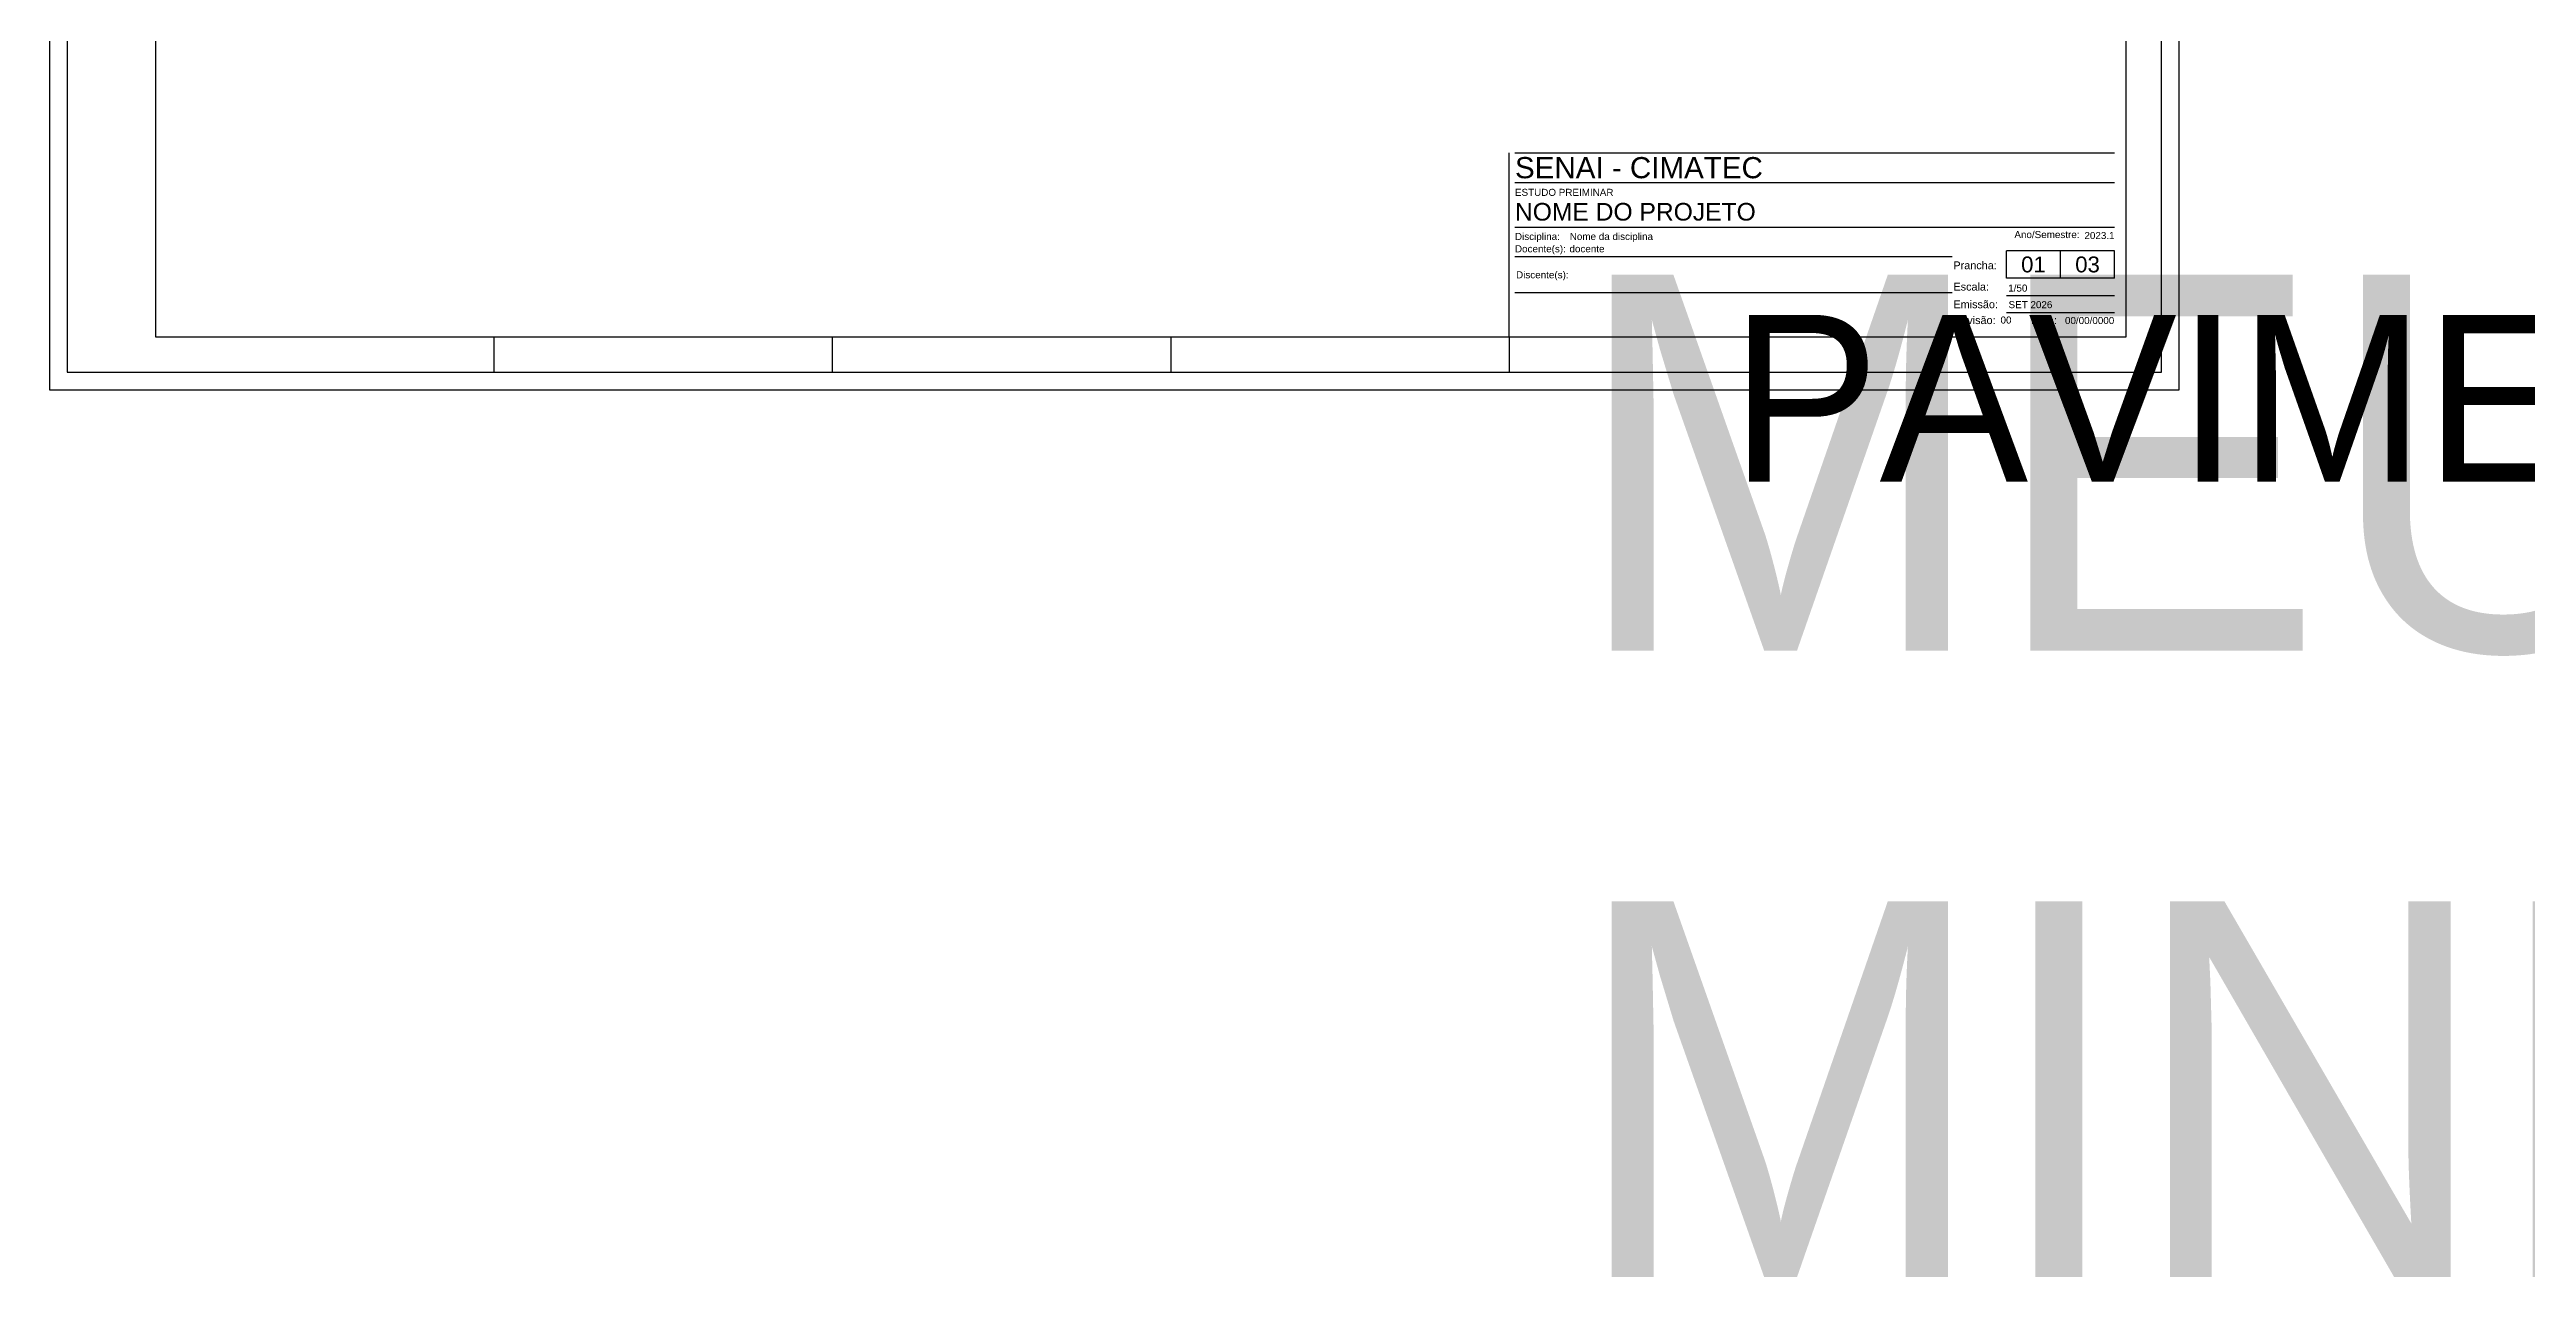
# Model space of a CAD drawing. Header units: metres. Extents: x 47359 to 47486, y 23351 to 23441.
# Drawn here: x 47358.92 to 47394.04, y 23350.64 to 23368.12 of the extents above; entities that cross this region are included whole.
import ezdxf
from ezdxf.enums import TextEntityAlignment as Align

# ---------------------------------------------------------------- set-up
doc = ezdxf.new("R2018")
doc.units = ezdxf.units.M
doc.header["$LTSCALE"] = 0.25
doc.layers.add('0_MRG_AUX', color=7, linetype='Continuous', true_color=0xecbcd1, plot=False)
doc.layers.add('CAR_0', color=7, linetype='Continuous', true_color=0xff6b00, plot=False)
for name, color, linetype in [('ARQ_METAL CT', 2, 'Continuous'), ('CAR_LINHAS_CINZA', 8, 'Continuous'), ('CAR_LINHAS_DESTAQUE', 3, 'Continuous'), ('CAR_TEXTO_CINZA', 8, 'Continuous'), ('CAR_TEXTO_PRETO', 1, 'Continuous'), ('MRG_EXTERNA', 1, 'Continuous'), ('MRG_INTERNA', 2, 'Continuous')]:
    doc.layers.add(name, color=color, linetype=linetype)
doc.styles.add('Arial', font='arial.ttf')
doc.styles.get("Standard").update_dxf_attribs({"font": 'arial.ttf'})

# ---------------------------------------------------------------- blocks, each defined once
blk = doc.blocks.new('FORMATO_A2mmD')
at = {"layer": '0_MRG_AUX'}
blk.add_lwpolyline([(5, -5), (5, 425), (-599, 425), (-599, -5)], close=True, dxfattribs=at)
at = {"layer": 'MRG_EXTERNA'}
blk.add_lwpolyline([(0, 0), (0, 420), (-594, 420), (-594, 0)], close=True, dxfattribs=at)
at = {"layer": 'MRG_INTERNA'}
for p, q in [((-473, 410), (-473, 420)), ((-377, 410), (-377, 420)), ((-377, 410), (-377, 420)), ((-281, 410), (-281, 420)), ((-185, 410), (-185, 420)), ((-185, 410), (-185, 420)), ((-569, 297), (-594, 297)), ((-10, 297), (0, 297)), ((-473, 10), (-473, 0)), ((-377, 10), (-377, 0)), ((-377, 10), (-377, 0)), ((-281, 10), (-281, 0)), ((-185, 10), (-185, 0)), ((-185, 10), (-185, 0))]:
    blk.add_line(p, q, dxfattribs=at)
blk.add_lwpolyline([(-569, 410), (-569, 10), (-10, 10), (-10, 410)], close=True, dxfattribs=at)
blk = doc.blocks.new('carimbo')
at = {"layer": 'CAR_0'}
for p, q in [((-0.175, 0), (-0.175, 0.05225)), ((0, 0), (0, 0.05225)), ((-0.175, 0), (0, 0))]:
    blk.add_line(p, q, dxfattribs=at)
at = {"layer": 'CAR_LINHAS_CINZA'}
for p, q in [((-0.17336, 0.05225), (-0.00329, 0.05225)), ((-0.17336, 0.04375), (-0.00329, 0.04375)), ((-0.00329, 0.031), (-0.17336, 0.031)), ((-0.04936, 0.02275), (-0.17336, 0.02275)), ((-0.04936, 0.0125), (-0.17336, 0.0125))]:
    blk.add_line(p, q, dxfattribs=at)
at = {"layer": 'CAR_LINHAS_DESTAQUE'}
for p, q in [((-0.00329, 0.02443), (-0.03396, 0.02443)), ((-0.03396, 0.01665), (-0.03396, 0.02443)), ((-0.01862, 0.01665), (-0.01862, 0.02443)), ((-0.00329, 0.01665), (-0.00329, 0.02443)), ((-0.00329, 0.01665), (-0.03396, 0.01665))]:
    blk.add_line(p, q, dxfattribs=at)
at = {"layer": 'CAR_TEXTO_CINZA'}
for p, q in [((-0.00329, 0.01165), (-0.03396, 0.01165)), ((-0.00329, 0.00685), (-0.03396, 0.00685))]:
    blk.add_line(p, q, dxfattribs=at)
at = {"layer": 'CAR_TEXTO_CINZA', "style": 'Arial'}
for s, height, p in [('Disciplina:', 0.002, (-0.17336, 0.0275)), ('Ano/Semestre:', 0.002, (-0.03171, 0.02803)), ('Docente(s):', 0.002, (-0.17336, 0.024)), ('Prancha: ', 0.0022, (-0.049, 0.01921)), ('Escala:', 0.0022, (-0.049, 0.01315)), ('Emissão:', 0.0022, (-0.049, 0.00815)), ('Revisão: ', 0.0022, (-0.049, 0.00365)), ('Data:', 0.0022, (-0.02701, 0.00365))]:
    blk.add_text(s, height=height, dxfattribs=at).set_placement(p)
blk.add_text('Discente(s):', height=0.002, dxfattribs=at).set_placement((-0.17305, 0.01762), align=Align.MIDDLE_LEFT)
at = {"layer": 'CAR_TEXTO_CINZA', "style": 'Arial', "flags": 8}
blk.add_attdef('FASE', (-0.17336, 0.04), '', height=0.002, dxfattribs=at)
blk.add_attdef('A/S', text='', height=0.002, dxfattribs=at).set_placement((-0.00329, 0.02776), align=Align.RIGHT)
at = {"layer": 'CAR_TEXTO_PRETO', "lineweight": 30, "flags": 104}
blk.add_attdef('TITULO_01', text='', height=0.003, dxfattribs=at).set_placement((-0.11218, 0.00625), align=Align.MIDDLE_CENTER)
at = {"layer": 'CAR_TEXTO_PRETO', "linetype": 'Continuous', "style": 'Arial', "flags": 8}
for tag, p, height in [('IES-CURSO', (-0.17336, 0.045), 0.006), ('NOME', (-0.17336, 0.033), 0.005)]:
    blk.add_attdef(tag, p, '', height=height, dxfattribs=at)
at = {"layer": 'CAR_TEXTO_PRETO', "style": 'Arial', "flags": 8}
for tag, p in [('DISCIPLINA', (-0.15782, 0.0275)), ('DOCENTE', (-0.15788, 0.024)), ('DATAEMISSÃO', (-0.03335, 0.00815)), ('REVN', (-0.03563, 0.00379))]:
    blk.add_attdef(tag, p, '', height=0.002, dxfattribs=at)
for tag, p in [('NUM', (-0.02629, 0.02054)), ('TOT', (-0.01095, 0.02054))]:
    blk.add_attdef(tag, text='', height=0.0045, dxfattribs=at).set_placement(p, align=Align.MIDDLE_CENTER)
at = {"layer": 'CAR_TEXTO_PRETO', "lineweight": 30, "flags": 104}
blk.add_attdef('DISCENTE', text='', height=0.002, dxfattribs=at).set_placement((-0.15757, 0.01762), align=Align.MIDDLE_LEFT)
at = {"layer": 'CAR_TEXTO_PRETO', "style": 'Arial'}
blk.add_attdef('ESCALA', (-0.03346, 0.01285), '', height=0.002, dxfattribs=at)
at = {"layer": 'CAR_TEXTO_PRETO', "style": 'Arial', "flags": 8}
blk.add_attdef('REVDATA', text='', height=0.002, dxfattribs=at).set_placement((-0.00337, 0.00365), align=Align.RIGHT)

msp = doc.modelspace()

# ---------------------------------------------------------------- block references
ref = msp.add_blockref('carimbo', (47388.367, 23364.047), dxfattribs=dict(xscale=50, yscale=50, zscale=50))
ref.add_attrib('FASE', 'ESTUDO PREIMINAR', (47379.699, 23366.047), dxfattribs={"layer": 'CAR_TEXTO_CINZA', "height": 0.1, "style": 'Arial'})
ref.add_attrib('NOME', 'NOME DO PROJETO', (47379.699, 23365.697), dxfattribs={"layer": 'CAR_TEXTO_PRETO', "linetype": 'Continuous', "height": 0.25, "style": 'Arial'})
ref.add_attrib('DISCIPLINA', 'Nome da disciplina', (47380.476, 23365.422), dxfattribs={"layer": 'CAR_TEXTO_PRETO', "height": 0.1, "style": 'Arial'})
ref.add_attrib('DOCENTE', 'docente', (47380.472, 23365.247), dxfattribs={"layer": 'CAR_TEXTO_PRETO', "height": 0.1, "style": 'Arial'})
lines = msp.add_mtext('PAVIMENTO TÉRREO', dxfattribs={"layer": 'CAR_TEXTO_PRETO', "insert": (47382.758, 23364.36), "char_height": 2.36575, "attachment_point": 1})
ref.add_attrib('TITULO_01', '', (47382.758, 23364.36), dxfattribs={"flags": 104}).embed_mtext(lines)
ref.add_attrib('ESCALA', '1/50', (47386.694, 23364.69), dxfattribs={"layer": 'CAR_TEXTO_PRETO', "height": 0.1, "style": 'Arial'})
ref.add_attrib('DATAEMISSÃO', 'SET 2026', (47386.699, 23364.455), dxfattribs={"layer": 'CAR_TEXTO_PRETO', "height": 0.1, "style": 'Arial'})
ref.add_attrib('NUM', '01', dxfattribs={"layer": 'CAR_TEXTO_PRETO', "height": 0.225, "style": 'Arial'}).set_placement((47387.052, 23365.075), align=Align.MIDDLE_CENTER)
ref.add_attrib('TOT', '03', dxfattribs={"layer": 'CAR_TEXTO_PRETO', "height": 0.225, "style": 'Arial'}).set_placement((47387.819, 23365.075), align=Align.MIDDLE_CENTER)
ref.add_attrib('REVN', '00', (47386.585, 23364.237), dxfattribs={"layer": 'CAR_TEXTO_PRETO', "height": 0.1, "style": 'Arial'})
ref.add_attrib('REVDATA', '00/00/0000', dxfattribs={"layer": 'CAR_TEXTO_PRETO', "height": 0.1, "style": 'Arial'}).set_placement((47388.198, 23364.23), align=Align.RIGHT)
ref.add_attrib('IES-CURSO', 'SENAI - CIMATEC', (47379.699, 23366.297), dxfattribs={"layer": 'CAR_TEXTO_PRETO', "linetype": 'Continuous', "height": 0.3, "style": 'Arial'})
ref.add_attrib('A/S', '2023.1', dxfattribs={"layer": 'CAR_TEXTO_CINZA', "height": 0.1, "style": 'Arial'}).set_placement((47388.202, 23365.435), align=Align.RIGHT)
lines = msp.add_mtext('MEU NOME^JMINHA DUPLA', dxfattribs={"layer": 'CAR_TEXTO_PRETO', "insert": (47380.488, 23364.929), "char_height": 5.32824, "attachment_point": 1})
ref.add_attrib('DISCENTE', '', (47380.488, 23364.929), dxfattribs={"flags": 104}).embed_mtext(lines)
at = {"layer": 'ARQ_METAL CT', "xscale": 0.05, "yscale": 0.05, "zscale": 0.05}
msp.add_blockref('FORMATO_A2mmD', (47388.867, 23363.547), dxfattribs=at)

doc.saveas('drawing.dxf')
